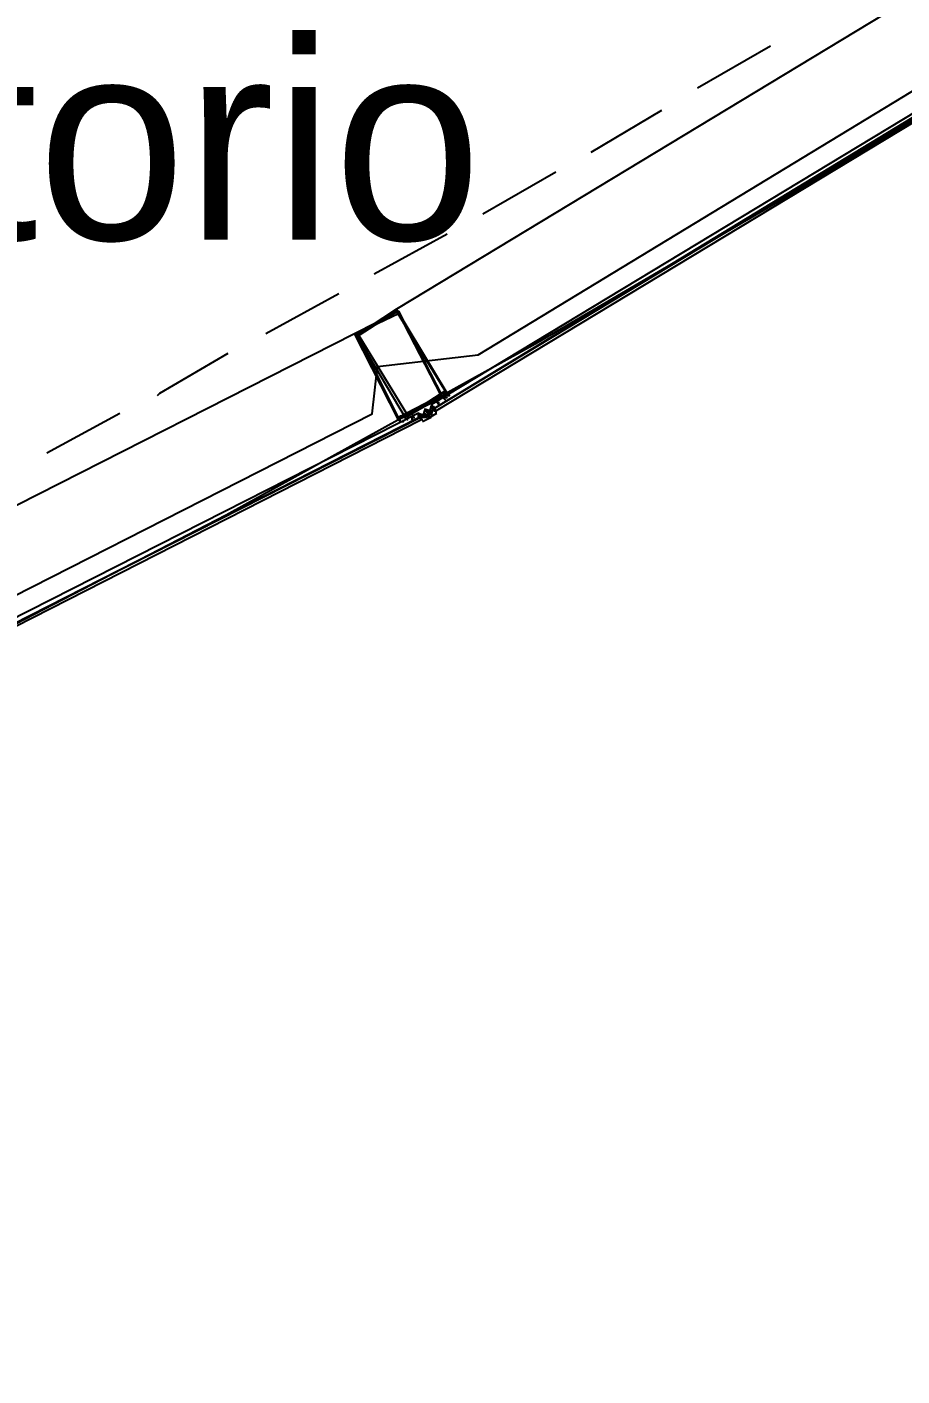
# Model space of a CAD drawing. Header units: feet. Extents: x -84 to 198, y -22 to 181.
# Drawn here: x 104.16 to 109.43, y 20.92 to 29.05 of the extents above; entities that cross this region are included whole.
import ezdxf
from ezdxf.enums import TextEntityAlignment as Align

# ---------------------------------------------------------------- set-up
doc = ezdxf.new("R2010")
doc.units = ezdxf.units.FT
for name, color, linetype in [('A-AREA-UNIDAD', 30, 'CONTINUOUS'), ('A-LINEA', 7, 'CONTINUOUS'), ('A-NOMBRE-ESPACIO', 2, 'CONTINUOUS')]:
    doc.layers.add(name, color=color, linetype=linetype)

msp = doc.modelspace()

# ---------------------------------------------------------------- linework, layer by layer
at = {"layer": 'A-AREA-UNIDAD'}
msp.add_lwpolyline([(76.608, 16.8889), (84.928, 18.4889), (91.072, 20.1956), (91.52, 20.5156), (92.288, 20.6044), (95.2, 21.6889), (95.328, 21.92), (95.84, 21.92), (99.008, 23.1644), (99.04, 23.3956), (99.84, 23.52), (102.592, 24.8889), (102.688, 25.1556), (103.168, 25.1556), (106.24, 26.72), (106.272, 27.0044), (106.88, 27.0756), (109.6, 28.7289)], dxfattribs=at)
at = {"layer": 'A-LINEA'}
for p, q in [((109.56, 29.2711), (106.3867, 27.3511)), ((108.2, 28.6844), (108.64, 28.9378)), ((107.56, 28.2978), (107.9867, 28.5511)), ((106.9067, 27.9244), (107.3467, 28.1778)), ((106.2533, 27.5644), (106.6933, 27.8044)), ((105.6, 27.2044), (106.04, 27.4444)), ((102.8267, 25.5244), (106.1333, 27.2044)), ((106.6, 26.7644), (106.6, 26.7644)), ((106.6, 26.7644), (106.6, 26.7644)), ((106.6, 26.7644), (106.6, 26.7644)), ((106.6, 26.7644), (106.6133, 26.7644)), ((106.6, 26.7644), (106.6, 26.7644)), ((106.6, 26.7644), (106.6, 26.7644)), ((106.6, 26.7511), (106.6, 26.7644)), ((106.6, 26.7644), (106.6, 26.7644)), ((106.6, 26.7644), (106.6, 26.7644)), ((106.6, 26.7644), (106.6, 26.7644)), ((106.6133, 26.7644), (106.6133, 26.7644)), ((106.6133, 26.7511), (106.6133, 26.7644)), ((106.6133, 26.7511), (106.6133, 26.7644)), ((106.6533, 26.8178), (106.6533, 26.8178)), ((106.6533, 26.7778), (106.6533, 26.7778)), ((104.28, 26.4844), (104.72, 26.7244)), ((106.44, 26.6978), (106.44, 26.6978)), ((106.48, 26.6978), (106.48, 26.6844)), ((106.52, 26.7244), (106.52, 26.7244)), ((106.52, 26.7244), (106.52, 26.7111)), ((106.52, 26.7244), (106.52, 26.7244)), ((106.52, 26.7244), (106.52, 26.7244)), ((106.52, 26.7244), (106.52, 26.7244)), ((106.52, 26.7244), (106.52, 26.7244)), ((106.52, 26.7111), (106.52, 26.7111)), ((106.52, 26.7111), (106.52, 26.7111)), ((106.52, 26.7111), (106.52, 26.7111)), ((106.52, 26.7111), (106.52, 26.7111)), ((106.5333, 26.7111), (106.52, 26.7111)), ((106.5333, 26.7111), (106.52, 26.7111)), ((106.5333, 26.7111), (106.5333, 26.7111)), ((106.5333, 26.7111), (106.5333, 26.7111)), ((106.5333, 26.7111), (106.5333, 26.7111)), ((106.5333, 26.7111), (106.5333, 26.7111)), ((106.5333, 26.7111), (106.5333, 26.7111)), ((106.5333, 26.7111), (106.5333, 26.7111)), ((106.5333, 26.7111), (106.5333, 26.7111)), ((106.5333, 26.7111), (106.5333, 26.7111)), ((106.5333, 26.7111), (106.5333, 26.7111)), ((106.5333, 26.7111), (106.5333, 26.7111)), ((106.5333, 26.7111), (106.5333, 26.7111)), ((106.5333, 26.7111), (106.5333, 26.7111)), ((106.5333, 26.7111), (106.5467, 26.7111)), ((106.5333, 26.7111), (106.5333, 26.7111)), ((106.5333, 26.7111), (106.5333, 26.7111)), ((106.5333, 26.7111), (106.5333, 26.7111)), ((106.5333, 26.7111), (106.5333, 26.7111)), ((106.5333, 26.7111), (106.5333, 26.7111)), ((106.5333, 26.7111), (106.5333, 26.7111)), ((106.5333, 26.7111), (106.5333, 26.7111)), ((106.5333, 26.6978), (106.5333, 26.6978)), ((106.5333, 26.6978), (106.5333, 26.6978)), ((106.5467, 26.6978), (106.5333, 26.6978)), ((106.5333, 26.6978), (106.5333, 26.6978)), ((106.5333, 26.6978), (106.5333, 26.6978)), ((106.5333, 26.6978), (106.5333, 26.6978)), ((106.5333, 26.6978), (106.5333, 26.6978)), ((106.5333, 26.6978), (106.5333, 26.6978)), ((106.5333, 26.6978), (106.5333, 26.6978)), ((106.5333, 26.6978), (106.5333, 26.6978)), ((106.5333, 26.6978), (106.5333, 26.6844)), ((106.5333, 26.6978), (106.5333, 26.6978)), ((106.5333, 26.6978), (106.5333, 26.6844)), ((106.5333, 26.6978), (106.5333, 26.6978)), ((106.5467, 26.6978), (106.5333, 26.6978)), ((106.5333, 26.6978), (106.5333, 26.6978)), ((106.5333, 26.6978), (106.5333, 26.6978)), ((106.5333, 26.6978), (106.5333, 26.6978)), ((106.5333, 26.6978), (106.5333, 26.6978)), ((106.5333, 26.6978), (106.5333, 26.6978)), ((106.5333, 26.6978), (106.5333, 26.6978)), ((106.5333, 26.6978), (106.5333, 26.6978)), ((106.5333, 26.6844), (106.5333, 26.6844)), ((106.5333, 26.6844), (106.5333, 26.6844)), ((106.5333, 26.6844), (106.5333, 26.6844)), ((106.5333, 26.6844), (106.5333, 26.6844)), ((106.5467, 26.6844), (106.5333, 26.6844)), ((106.5467, 26.6844), (106.5333, 26.6844)), ((106.5333, 26.6844), (106.5333, 26.6844)), ((106.5333, 26.6844), (106.5333, 26.6844)), ((106.5333, 26.6844), (106.5333, 26.6844)), ((106.5333, 26.6844), (106.5333, 26.6844)), ((106.5955, 26.6971), (106.5438, 26.6708)), ((106.5467, 26.7111), (106.5467, 26.7111)), ((106.5467, 26.7111), (106.5467, 26.7111)), ((106.5467, 26.7111), (106.5467, 26.7111)), ((106.56, 26.7111), (106.5467, 26.7111)), ((106.5467, 26.7111), (106.5467, 26.7111)), ((106.5467, 26.7111), (106.5467, 26.7111)), ((106.5467, 26.7111), (106.5467, 26.7111)), ((106.5467, 26.7111), (106.5467, 26.7111)), ((106.5467, 26.7111), (106.5467, 26.6978)), ((106.5467, 26.7111), (106.5467, 26.7111)), ((106.5467, 26.7111), (106.5467, 26.7111)), ((106.5467, 26.7111), (106.5467, 26.7111)), ((106.5467, 26.7111), (106.5467, 26.7111)), ((106.5467, 26.7111), (106.5467, 26.7111)), ((106.5467, 26.7111), (106.5467, 26.7111)), ((106.5467, 26.7111), (106.5467, 26.7111)), ((106.5467, 26.7111), (106.5467, 26.7111)), ((106.5467, 26.7111), (106.5467, 26.7111)), ((106.5467, 26.7111), (106.5467, 26.6978)), ((106.5467, 26.7111), (106.5467, 26.7111)), ((106.5467, 26.7111), (106.5467, 26.7111)), ((106.5467, 26.7111), (106.5467, 26.6978)), ((106.5467, 26.7111), (106.5467, 26.7111)), ((106.5467, 26.7111), (106.5467, 26.7111)), ((106.5467, 26.7111), (106.5467, 26.6978)), ((106.5467, 26.7111), (106.5467, 26.7111)), ((106.5467, 26.7111), (106.5467, 26.7111)), ((106.5467, 26.7111), (106.5467, 26.7111)), ((106.5467, 26.6978), (106.5467, 26.7111)), ((106.5467, 26.6978), (106.5467, 26.6978)), ((106.5467, 26.6978), (106.5467, 26.6978)), ((106.5467, 26.6978), (106.5467, 26.6978)), ((106.5467, 26.6978), (106.5467, 26.6978)), ((106.5467, 26.6978), (106.5467, 26.6978)), ((106.5467, 26.6978), (106.5467, 26.6978)), ((106.56, 26.6978), (106.5467, 26.6978)), ((106.5467, 26.6978), (106.5467, 26.6978)), ((106.5467, 26.6978), (106.5467, 26.6978)), ((106.5467, 26.6978), (106.5467, 26.6978)), ((106.56, 26.6978), (106.5467, 26.6978)), ((106.5467, 26.6978), (106.5467, 26.6978)), ((106.56, 26.6978), (106.5467, 26.6978)), ((106.5467, 26.6978), (106.5467, 26.6978)), ((106.5467, 26.6844), (106.5467, 26.6844)), ((106.5467, 26.6844), (106.5467, 26.6844)), ((106.5467, 26.6844), (106.5467, 26.6844)), ((106.5467, 26.6844), (106.5467, 26.6844)), ((106.5467, 26.6844), (106.5467, 26.6844)), ((106.56, 26.7378), (106.56, 26.7378)), ((106.56, 26.7378), (106.56, 26.7378)), ((106.56, 26.7378), (106.56, 26.7378)), ((106.5733, 26.7378), (106.56, 26.7378)), ((106.56, 26.7378), (106.56, 26.7378)), ((106.56, 26.7378), (106.56, 26.7378)), ((106.5733, 26.7378), (106.56, 26.7378)), ((106.5733, 26.7378), (106.56, 26.7378)), ((106.56, 26.7378), (106.56, 26.7378)), ((106.56, 26.7378), (106.56, 26.7378)), ((106.56, 26.7378), (106.56, 26.7378)), ((106.56, 26.7378), (106.56, 26.7378)), ((106.56, 26.7378), (106.5733, 26.7378)), ((106.56, 26.7378), (106.5733, 26.7378)), ((106.56, 26.7378), (106.56, 26.7378)), ((106.56, 26.7378), (106.5733, 26.7378)), ((106.56, 26.7378), (106.5733, 26.7378)), ((106.56, 26.7378), (106.56, 26.7378)), ((106.56, 26.7244), (106.56, 26.7244)), ((106.56, 26.7244), (106.56, 26.7244)), ((106.56, 26.7244), (106.56, 26.7111)), ((106.56, 26.7244), (106.56, 26.7244)), ((106.56, 26.7244), (106.56, 26.7244)), ((106.56, 26.7244), (106.56, 26.7244)), ((106.56, 26.7244), (106.56, 26.7244)), ((106.56, 26.7244), (106.56, 26.7244)), ((106.56, 26.7244), (106.56, 26.7244)), ((106.56, 26.7244), (106.56, 26.7244)), ((106.56, 26.7244), (106.56, 26.7244)), ((106.56, 26.7244), (106.56, 26.7111)), ((106.56, 26.7244), (106.56, 26.7244)), ((106.56, 26.7244), (106.56, 26.7111)), ((106.56, 26.7244), (106.56, 26.7244)), ((106.56, 26.7244), (106.56, 26.7244)), ((106.56, 26.7244), (106.56, 26.7244)), ((106.56, 26.7244), (106.56, 26.7244)), ((106.56, 26.7244), (106.56, 26.7244)), ((106.56, 26.7244), (106.56, 26.7244)), ((106.56, 26.7244), (106.56, 26.7244)), ((106.56, 26.7244), (106.56, 26.7244)), ((106.56, 26.7244), (106.56, 26.7244)), ((106.56, 26.7244), (106.56, 26.7244)), ((106.56, 26.7111), (106.56, 26.7111)), ((106.56, 26.7111), (106.56, 26.7111)), ((106.56, 26.7111), (106.56, 26.6978)), ((106.56, 26.7111), (106.56, 26.7111)), ((106.56, 26.7111), (106.56, 26.7111)), ((106.56, 26.7111), (106.56, 26.7111)), ((106.56, 26.7111), (106.56, 26.7111)), ((106.56, 26.7111), (106.56, 26.7111)), ((106.56, 26.7111), (106.56, 26.7111)), ((106.56, 26.7111), (106.56, 26.7111)), ((106.56, 26.7111), (106.56, 26.7111)), ((106.56, 26.7111), (106.56, 26.7111)), ((106.5733, 26.7111), (106.56, 26.7111)), ((106.56, 26.7111), (106.56, 26.7111)), ((106.5733, 26.7111), (106.56, 26.7111)), ((106.56, 26.7111), (106.56, 26.7111)), ((106.56, 26.7111), (106.56, 26.7111)), ((106.56, 26.7111), (106.56, 26.7111)), ((106.56, 26.7111), (106.56, 26.7111)), ((106.56, 26.6978), (106.56, 26.7111)), ((106.56, 26.6978), (106.56, 26.7111)), ((106.56, 26.6978), (106.56, 26.7111)), ((106.56, 26.7111), (106.56, 26.7111)), ((106.56, 26.7111), (106.56, 26.7111)), ((106.56, 26.7111), (106.56, 26.7111)), ((106.56, 26.7111), (106.56, 26.7111)), ((106.56, 26.7111), (106.56, 26.7111)), ((106.56, 26.7111), (106.56, 26.7111)), ((106.56, 26.7111), (106.56, 26.7111)), ((106.56, 26.6978), (106.56, 26.6978)), ((106.56, 26.6978), (106.56, 26.6978)), ((106.56, 26.6978), (106.56, 26.6978)), ((106.56, 26.6978), (106.56, 26.6978)), ((106.56, 26.6978), (106.56, 26.6978)), ((106.5733, 26.6978), (106.56, 26.6978)), ((106.56, 26.6978), (106.56, 26.6978)), ((106.56, 26.6978), (106.56, 26.6978)), ((106.56, 26.6978), (106.56, 26.6978)), ((106.56, 26.6978), (106.56, 26.6978)), ((106.56, 26.6978), (106.56, 26.6978)), ((106.56, 26.6978), (106.56, 26.6978)), ((106.56, 26.6978), (106.56, 26.6978)), ((106.56, 26.6978), (106.56, 26.6978)), ((106.56, 26.6978), (106.56, 26.6978)), ((106.56, 26.6978), (106.56, 26.6978)), ((106.56, 26.6978), (106.56, 26.6978)), ((106.56, 26.6978), (106.56, 26.6978)), ((106.56, 26.6978), (106.56, 26.6978)), ((106.5733, 26.7378), (106.5733, 26.7378)), ((106.5733, 26.7378), (106.5733, 26.7378)), ((106.5733, 26.7378), (106.5733, 26.7378)), ((106.5733, 26.7378), (106.5733, 26.7378)), ((106.5733, 26.7378), (106.5733, 26.7244)), ((106.5733, 26.7378), (106.5733, 26.7378)), ((106.5733, 26.7378), (106.5733, 26.7378)), ((106.5733, 26.7378), (106.5733, 26.7378)), ((106.5733, 26.7378), (106.5733, 26.7378)), ((106.5733, 26.7378), (106.5733, 26.7378)), ((106.5733, 26.7378), (106.5733, 26.7378)), ((106.5733, 26.7378), (106.5733, 26.7378)), ((106.5733, 26.7378), (106.5733, 26.7378)), ((106.5733, 26.7378), (106.5733, 26.7378)), ((106.5733, 26.7378), (106.5733, 26.7378)), ((106.5733, 26.7378), (106.5733, 26.7378)), ((106.5733, 26.7244), (106.5733, 26.7378)), ((106.5733, 26.7378), (106.5733, 26.7378)), ((106.5867, 26.7244), (106.5733, 26.7378)), ((106.5733, 26.7244), (106.5733, 26.7244)), ((106.5733, 26.7244), (106.5733, 26.7244)), ((106.5733, 26.7244), (106.5733, 26.7244)), ((106.5733, 26.7244), (106.5733, 26.7244)), ((106.5733, 26.7244), (106.5733, 26.7244)), ((106.5733, 26.7244), (106.5733, 26.7244)), ((106.5733, 26.7244), (106.5733, 26.7244)), ((106.5733, 26.7244), (106.5733, 26.7244)), ((106.5733, 26.7244), (106.5733, 26.7244)), ((106.5733, 26.7244), (106.5733, 26.7244)), ((106.5733, 26.7244), (106.5733, 26.7244)), ((106.5733, 26.7244), (106.5733, 26.7244)), ((106.5733, 26.7244), (106.5733, 26.7244)), ((106.5733, 26.7244), (106.5733, 26.7244)), ((106.5733, 26.7244), (106.5733, 26.7244)), ((106.5733, 26.7244), (106.5733, 26.7244)), ((106.5733, 26.7244), (106.5733, 26.7244)), ((106.5733, 26.7244), (106.5733, 26.7244)), ((106.5733, 26.7244), (106.5733, 26.7244)), ((106.5733, 26.7244), (106.5733, 26.7244)), ((106.5733, 26.7244), (106.5733, 26.7244)), ((106.5733, 26.7244), (106.5733, 26.7244)), ((106.5733, 26.7244), (106.5733, 26.7244)), ((106.5733, 26.7244), (106.5733, 26.7244)), ((106.5733, 26.7244), (106.5733, 26.7244)), ((106.5733, 26.7244), (106.5733, 26.7244)), ((106.5733, 26.7244), (106.5733, 26.7244)), ((106.5733, 26.7244), (106.5733, 26.7244)), ((106.5733, 26.7244), (106.5867, 26.7244)), ((106.5733, 26.7244), (106.5733, 26.7244)), ((106.5733, 26.7244), (106.5733, 26.7244)), ((106.5733, 26.7244), (106.5733, 26.7244)), ((106.5733, 26.7244), (106.5733, 26.7244)), ((106.5733, 26.7244), (106.5733, 26.7244)), ((106.5733, 26.7244), (106.5733, 26.7244)), ((106.5733, 26.7244), (106.5733, 26.7244)), ((106.5733, 26.7244), (106.5733, 26.7244)), ((106.5733, 26.7244), (106.5733, 26.7244)), ((106.5733, 26.7244), (106.5733, 26.7244)), ((106.5733, 26.7244), (106.5733, 26.7244)), ((106.5733, 26.7244), (106.5733, 26.7244)), ((106.5733, 26.7244), (106.5733, 26.7244)), ((106.5733, 26.7244), (106.5733, 26.7244)), ((106.5733, 26.7244), (106.5733, 26.7244)), ((106.5733, 26.7244), (106.5733, 26.7244)), ((106.5733, 26.7244), (106.5733, 26.7244)), ((106.5733, 26.7244), (106.5733, 26.7244)), ((106.5733, 26.7244), (106.5733, 26.7244)), ((106.5733, 26.7244), (106.5733, 26.7244)), ((106.5733, 26.7244), (106.5733, 26.7244)), ((106.5733, 26.7244), (106.5733, 26.7244)), ((106.5733, 26.7244), (106.5733, 26.7244)), ((106.5733, 26.7244), (106.5733, 26.7244)), ((106.5733, 26.7244), (106.5733, 26.7244)), ((106.5733, 26.7244), (106.5733, 26.7244)), ((106.5733, 26.7244), (106.5733, 26.7244)), ((106.5733, 26.7111), (106.5733, 26.7111)), ((106.5733, 26.7111), (106.5733, 26.7111)), ((106.5733, 26.7111), (106.5733, 26.7111)), ((106.5733, 26.7111), (106.5733, 26.7111)), ((106.5733, 26.7111), (106.5733, 26.7111)), ((106.5733, 26.7111), (106.5733, 26.7111)), ((106.5733, 26.7111), (106.5733, 26.7111)), ((106.5867, 26.7111), (106.5733, 26.7111)), ((106.5733, 26.6978), (106.5733, 26.7111)), ((106.5733, 26.7111), (106.5733, 26.7111)), ((106.5733, 26.7111), (106.5733, 26.7111)), ((106.5733, 26.7111), (106.5733, 26.7111)), ((106.5733, 26.7111), (106.5733, 26.7111)), ((106.5733, 26.7111), (106.5733, 26.7111)), ((106.5733, 26.7111), (106.5733, 26.7111)), ((106.5733, 26.7111), (106.5733, 26.7111)), ((106.5733, 26.7111), (106.5733, 26.7111)), ((106.5733, 26.7111), (106.5733, 26.7111)), ((106.5733, 26.7111), (106.5733, 26.7111)), ((106.5733, 26.6978), (106.5733, 26.7111)), ((106.5733, 26.6978), (106.5733, 26.7111)), ((106.5733, 26.6978), (106.5733, 26.7111)), ((106.5733, 26.7111), (106.5733, 26.7111)), ((106.5733, 26.7111), (106.5733, 26.7111)), ((106.5733, 26.7111), (106.5733, 26.7111)), ((106.5733, 26.7111), (106.5733, 26.7111)), ((106.5733, 26.7111), (106.5733, 26.7111)), ((106.5733, 26.7111), (106.5733, 26.7111)), ((106.5733, 26.6978), (106.5733, 26.6978)), ((106.6291, 26.7226), (106.5795, 26.6926)), ((106.5867, 26.7378), (106.5867, 26.7378)), ((106.5867, 26.7378), (106.5867, 26.7378)), ((106.5867, 26.7378), (106.6, 26.7378)), ((106.5867, 26.7378), (106.5867, 26.7378)), ((106.5867, 26.7378), (106.5867, 26.7378)), ((106.5867, 26.7378), (106.5867, 26.7378)), ((106.5867, 26.7378), (106.5867, 26.7378)), ((106.5867, 26.7378), (106.5867, 26.7378)), ((106.5867, 26.7378), (106.5867, 26.7378)), ((106.5867, 26.7378), (106.5867, 26.7378)), ((106.5867, 26.7378), (106.5867, 26.7378)), ((106.5867, 26.7378), (106.5867, 26.7378)), ((106.5867, 26.7378), (106.5867, 26.7378)), ((106.5867, 26.7378), (106.5867, 26.7378)), ((106.5867, 26.7378), (106.5867, 26.7378)), ((106.6, 26.7378), (106.5867, 26.7378)), ((106.5867, 26.7378), (106.5867, 26.7378)), ((106.5867, 26.7378), (106.5867, 26.7378)), ((106.5867, 26.7378), (106.5867, 26.7378)), ((106.5867, 26.7378), (106.5867, 26.7378)), ((106.5867, 26.7244), (106.5867, 26.7244)), ((106.5867, 26.7244), (106.5867, 26.7111)), ((106.5867, 26.7244), (106.5867, 26.7244)), ((106.5867, 26.7244), (106.5867, 26.7244)), ((106.5867, 26.7244), (106.5867, 26.7244)), ((106.5867, 26.7244), (106.5867, 26.7244)), ((106.5867, 26.7244), (106.5867, 26.7244)), ((106.5867, 26.7244), (106.5867, 26.7111)), ((106.5867, 26.7244), (106.5867, 26.7244)), ((106.5867, 26.7244), (106.5867, 26.7244)), ((106.5867, 26.7244), (106.5867, 26.7244)), ((106.5867, 26.7244), (106.5867, 26.7244)), ((106.5867, 26.7244), (106.5867, 26.7244)), ((106.5867, 26.7244), (106.5867, 26.7244)), ((106.5867, 26.7244), (106.5867, 26.7244)), ((106.5867, 26.7244), (106.5867, 26.7244)), ((106.5867, 26.7244), (106.5867, 26.7244)), ((106.5867, 26.7244), (106.5867, 26.7244)), ((106.5867, 26.7244), (106.5867, 26.7244)), ((106.5867, 26.7244), (106.5867, 26.7244)), ((106.5867, 26.7244), (106.5867, 26.7244)), ((106.5867, 26.7244), (106.5867, 26.7244)), ((106.6, 26.7244), (106.5867, 26.7244)), ((106.6, 26.7244), (106.5867, 26.7244)), ((106.5867, 26.7244), (106.5867, 26.7111)), ((106.5867, 26.7244), (106.5867, 26.7244)), ((106.5867, 26.7244), (106.5867, 26.7244)), ((106.5867, 26.7111), (106.5867, 26.7111)), ((106.5867, 26.7111), (106.5867, 26.7111)), ((106.5867, 26.7111), (106.5867, 26.7111)), ((106.5867, 26.7111), (106.5867, 26.7111)), ((106.5867, 26.7111), (106.5867, 26.7111)), ((106.5867, 26.7111), (106.5867, 26.7111)), ((106.5867, 26.7111), (106.5867, 26.7111)), ((106.5867, 26.7111), (106.5867, 26.7111)), ((106.5867, 26.7111), (106.5867, 26.7111)), ((106.5867, 26.7111), (106.5867, 26.7111)), ((106.5867, 26.7111), (106.5867, 26.7111)), ((106.5867, 26.7111), (106.5867, 26.7111)), ((106.5867, 26.7111), (106.5867, 26.7111)), ((106.5867, 26.7111), (106.5867, 26.7111)), ((106.5867, 26.7111), (106.5867, 26.7111)), ((106.5867, 26.7111), (106.5867, 26.7111)), ((106.5867, 26.7111), (106.5867, 26.7111)), ((106.5867, 26.7111), (106.5867, 26.7111)), ((106.5867, 26.6978), (106.5867, 26.7111)), ((106.6, 26.7511), (106.6, 26.7511)), ((106.6, 26.7511), (106.6, 26.7511)), ((106.6, 26.7511), (106.6133, 26.7511)), ((106.6, 26.7511), (106.6, 26.7511)), ((106.6, 26.7511), (106.6, 26.7511)), ((106.6, 26.7511), (106.6, 26.7511)), ((106.6, 26.7511), (106.6, 26.7511)), ((106.6, 26.7511), (106.6, 26.7511)), ((106.6, 26.7511), (106.6, 26.7511)), ((106.6, 26.7511), (106.6, 26.7511)), ((106.6, 26.7511), (106.6133, 26.7511)), ((106.6, 26.7511), (106.6, 26.7511)), ((106.6, 26.7511), (106.6, 26.7511)), ((106.6133, 26.7511), (106.6, 26.7378)), ((106.6, 26.7511), (106.6, 26.7511)), ((106.6, 26.7378), (106.6, 26.7378)), ((106.6, 26.7378), (106.6, 26.7378)), ((106.6, 26.7378), (106.6, 26.7378)), ((106.6, 26.7378), (106.6, 26.7378)), ((106.6, 26.7378), (106.6, 26.7378)), ((106.6, 26.7378), (106.6, 26.7378)), ((106.6, 26.7378), (106.6, 26.7378)), ((106.6, 26.7378), (106.6, 26.7378)), ((106.6, 26.7378), (106.6, 26.7378)), ((106.6, 26.7378), (106.6, 26.7378)), ((106.6, 26.7378), (106.6, 26.7378)), ((106.6, 26.7378), (106.6, 26.7378)), ((106.6, 26.7378), (106.6, 26.7378)), ((106.6, 26.7378), (106.6, 26.7378)), ((106.6, 26.7378), (106.6, 26.7378)), ((106.6, 26.7378), (106.6, 26.7378)), ((106.6, 26.7378), (106.6, 26.7378)), ((106.6, 26.7378), (106.6, 26.7378)), ((106.6, 26.7378), (106.6, 26.7378)), ((106.6, 26.7378), (106.6, 26.7378)), ((106.6, 26.7378), (106.6, 26.7378)), ((106.6, 26.7378), (106.6, 26.7378)), ((106.6, 26.7378), (106.6, 26.7378)), ((106.6, 26.7378), (106.6, 26.7378)), ((106.6, 26.7378), (106.6, 26.7378)), ((106.6, 26.7378), (106.6, 26.7378)), ((106.6, 26.7378), (106.6, 26.7378)), ((106.6, 26.7378), (106.6, 26.7378)), ((106.6, 26.7244), (106.6, 26.7378)), ((106.6133, 26.7378), (106.6, 26.7378)), ((106.6, 26.7378), (106.6, 26.7244)), ((106.6, 26.7378), (106.6, 26.7244)), ((106.6, 26.7244), (106.6, 26.7244)), ((106.6, 26.7244), (106.6, 26.7244)), ((106.6, 26.7244), (106.6, 26.7244)), ((106.6, 26.7244), (106.6, 26.7244)), ((106.6, 26.7244), (106.6, 26.7244)), ((106.6, 26.7244), (106.6, 26.7244)), ((106.6, 26.7244), (106.6, 26.7244)), ((106.6, 26.7244), (106.6, 26.7244)), ((106.6, 26.7244), (106.6, 26.7244)), ((106.6, 26.7244), (106.6, 26.7244)), ((106.6, 26.7111), (106.6, 26.7244)), ((106.6, 26.7244), (106.6, 26.7244)), ((106.6, 26.7244), (106.6, 26.7244)), ((106.6, 26.7244), (106.6, 26.7244)), ((106.6, 26.7244), (106.6, 26.7244)), ((106.6, 26.7244), (106.6, 26.7244)), ((106.6, 26.7244), (106.6, 26.7244)), ((106.6, 26.7244), (106.6, 26.7244)), ((106.6, 26.7244), (106.6, 26.7244)), ((106.6, 26.7244), (106.6, 26.7244)), ((106.6, 26.7244), (106.6, 26.7244)), ((106.6, 26.7244), (106.6, 26.7244)), ((106.6, 26.7244), (106.6, 26.7244)), ((106.6, 26.7244), (106.6, 26.7244)), ((106.6, 26.7244), (106.6, 26.7244)), ((106.6, 26.7244), (106.6, 26.7244)), ((106.6, 26.7244), (106.6, 26.7244)), ((106.6, 26.7244), (106.6, 26.7244)), ((106.6, 26.7244), (106.6, 26.7244)), ((106.6, 26.7244), (106.6, 26.7244)), ((106.6, 26.7244), (106.6, 26.7244)), ((106.6133, 26.7511), (106.6133, 26.7511)), ((106.6133, 26.7511), (106.6133, 26.7511)), ((106.6133, 26.7511), (106.6133, 26.7511)), ((106.6133, 26.7511), (106.6133, 26.7511)), ((106.6133, 26.7511), (106.6133, 26.7511)), ((106.6133, 26.7511), (106.6133, 26.7511)), ((106.6133, 26.7511), (106.6133, 26.7511)), ((106.6133, 26.7511), (106.6133, 26.7511)), ((106.6133, 26.7378), (106.6133, 26.7378)), ((106.6133, 26.7378), (106.6133, 26.7378)), ((106.6133, 26.7378), (106.6133, 26.7378)), ((106.6133, 26.7378), (106.6133, 26.7378)), ((106.6133, 26.7378), (106.6133, 26.7378)), ((106.6133, 26.7378), (106.6133, 26.7378)), ((106.6133, 26.7378), (106.6133, 26.7378)), ((106.6133, 26.7378), (106.6133, 26.7378)), ((106.6133, 26.7378), (106.6133, 26.7378)), ((106.6133, 26.7378), (106.6133, 26.7378)), ((106.6133, 26.7378), (106.6267, 26.7378)), ((106.6133, 26.7378), (106.6133, 26.7378)), ((106.6133, 26.7378), (106.6133, 26.7378)), ((106.6133, 26.7378), (106.6267, 26.7378)), ((106.6133, 26.7378), (106.6267, 26.7378)), ((106.6133, 26.7378), (106.6267, 26.7378)), ((106.6133, 26.7378), (106.6267, 26.7378)), ((106.6133, 26.7378), (106.6267, 26.7378)), ((106.6133, 26.7378), (106.6267, 26.7378)), ((106.6133, 26.7378), (106.6133, 26.7378)), ((106.6133, 26.7378), (106.6133, 26.7378)), ((106.6133, 26.7378), (106.6133, 26.7378)), ((106.6133, 26.7378), (106.6133, 26.7378)), ((106.6267, 26.7378), (106.6133, 26.7378)), ((106.6133, 26.7378), (106.6133, 26.7378)), ((106.6133, 26.7378), (106.6133, 26.7378)), ((106.6133, 26.7378), (106.6133, 26.7378)), ((106.6133, 26.7378), (106.6133, 26.7378)), ((106.6133, 26.7378), (106.6133, 26.7378)), ((106.6133, 26.7378), (106.6133, 26.7378)), ((106.6133, 26.7378), (106.6133, 26.7378)), ((106.6133, 26.7244), (106.6133, 26.7244)), ((106.6133, 26.7244), (106.6133, 26.7244)), ((106.6133, 26.7244), (106.6133, 26.7244)), ((106.6133, 26.7244), (106.6133, 26.7244)), ((106.6133, 26.7244), (106.6133, 26.7244)), ((106.6267, 26.7378), (106.6267, 26.7378)), ((106.6267, 26.7378), (106.6267, 26.7378)), ((106.6267, 26.7378), (106.6267, 26.7378)), ((106.6267, 26.7378), (106.6267, 26.7378)), ((106.6267, 26.7378), (106.6267, 26.7378)), ((106.6267, 26.7378), (106.6267, 26.7378)), ((106.6267, 26.7378), (106.6267, 26.7378)), ((106.6267, 26.7244), (106.6267, 26.7378)), ((106.6267, 26.7378), (106.6267, 26.7378)), ((106.6267, 26.7378), (106.6267, 26.7378)), ((106.6267, 26.7378), (106.6267, 26.7378))]:
    msp.add_line(p, q, dxfattribs=at)
for points in [[(103.4533, 25.1244), (105.36, 26.1111), (107.24, 27.1511), (109.1067, 28.2444), (110.9333, 29.3778), (112.7467, 30.5511), (114.52, 31.7644), (116.2667, 33.0311), (117.9733, 34.3244), (119.6533, 35.6711), (121.3067, 37.0578)], [(109.9867, 28.8044), (106.6133, 26.7511), (106.6, 26.7644), (106.6, 26.7778), (109.9733, 28.8178), (109.9867, 28.8178), (109.9867, 28.8044)], [(110, 28.7778), (106.6267, 26.7378), (106.6133, 26.7511), (109.9867, 28.7911), (110, 28.7778)], [(106.1333, 27.2044), (106.4, 27.3378), (106.6667, 26.8178), (106.4, 26.6844), (106.1333, 27.2044)], [(106.3867, 27.3511), (106.1467, 27.1911), (106.44, 26.6978), (106.6933, 26.8444), (106.3867, 27.3511)], [(106.3867, 27.3378), (106.16, 27.1911), (106.4533, 26.7111), (106.68, 26.8578), (106.3867, 27.3378)], [(106.1467, 27.2044), (106.4, 27.3244), (106.6533, 26.8311), (106.4, 26.6978), (106.1467, 27.2044)], [(104.9467, 26.8311), (104.96, 26.8444), (105.3733, 27.0844)], [(106.68, 26.8578), (106.68, 26.8578), (106.68, 26.8444), (106.68, 26.8444), (106.68, 26.8444), (106.68, 26.8444), (106.68, 26.8444), (106.6667, 26.8444), (106.6667, 26.8444), (106.68, 26.8444), (106.68, 26.8444), (106.68, 26.8444), (106.6667, 26.8311), (106.6667, 26.8311), (106.68, 26.8178), (106.68, 26.8178), (106.68, 26.8178), (106.68, 26.8178)], [(106.6933, 26.8311), (106.7067, 26.8311), (106.7067, 26.8311), (106.7067, 26.8311), (106.6933, 26.8444), (106.6933, 26.8444), (106.6933, 26.8444)], [(106.5629, 26.7473), (106.5899, 26.7404), (106.5977, 26.7671)], [(106.6, 26.7778), (106.6, 26.7644), (106.6133, 26.7511), (106.6267, 26.7378)], [(106.64, 26.7911), (106.64, 26.7778), (106.64, 26.7778), (106.6267, 26.8044), (106.6267, 26.8044), (106.64, 26.8044), (106.64, 26.8044), (106.64, 26.8178), (106.64, 26.8178), (106.64, 26.8178), (106.64, 26.8178), (106.64, 26.8178), (106.6533, 26.8178), (106.6533, 26.8178), (106.6533, 26.8178), (106.6533, 26.8178), (106.6533, 26.8178), (106.6667, 26.8178), (106.6667, 26.8178), (106.68, 26.8044), (106.68, 26.8044)], [(106.6533, 26.8178), (106.64, 26.8178), (106.64, 26.8178), (106.64, 26.8178)], [(106.6533, 26.7911), (106.6533, 26.7911), (106.6533, 26.7911)], [(106.6667, 26.7911), (106.6667, 26.7911), (106.6667, 26.7911)], [(106.68, 26.8178), (106.6933, 26.8178), (106.6933, 26.8178)], [(103, 24.9244), (103.0133, 24.9111), (106.52, 26.6978), (106.52, 26.7111), (106.52, 26.7244), (103, 24.9378), (103, 24.9244)], [(103.0267, 24.8978), (106.5333, 26.6844), (106.5333, 26.6978), (103.0133, 24.9111), (103.0133, 24.8978), (103.0267, 24.8978)], [(106.44, 26.7111), (106.4267, 26.6978), (106.4267, 26.6978), (106.4133, 26.6978), (106.4267, 26.6978), (106.4133, 26.6978), (106.4133, 26.6978), (106.4, 26.6978), (106.4133, 26.6978), (106.4133, 26.6978), (106.4133, 26.6978), (106.4133, 26.6978), (106.4133, 26.7111)], [(106.4267, 26.6844), (106.4267, 26.6711), (106.4267, 26.6711), (106.4133, 26.6711), (106.4133, 26.6711), (106.4133, 26.6711), (106.4, 26.6844), (106.4, 26.6844), (106.4133, 26.6844)], [(106.44, 26.7111), (106.44, 26.6844), (106.44, 26.6844), (106.44, 26.6844), (106.44, 26.6844)], [(106.44, 26.6978), (106.4533, 26.6844), (106.4533, 26.6844)], [(106.48, 26.6978), (106.48, 26.6978), (106.4933, 26.6978), (106.4933, 26.6978), (106.48, 26.7244), (106.48, 26.7244), (106.4667, 26.7111), (106.4667, 26.7111), (106.4667, 26.7111), (106.4667, 26.7111), (106.4667, 26.7111), (106.4533, 26.7111), (106.4533, 26.7111), (106.4533, 26.7111), (106.4533, 26.7111), (106.4533, 26.7111), (106.4533, 26.7111), (106.4533, 26.7111), (106.4667, 26.7111)], [(106.4533, 26.7111), (106.4533, 26.7111), (106.4533, 26.7111)], [(106.4533, 26.6978), (106.4533, 26.6978), (106.4533, 26.6978), (106.4533, 26.6978)], [(106.4667, 26.6844), (106.4667, 26.6844), (106.4667, 26.6844), (106.4667, 26.6844)], [(106.52, 26.7244), (106.5333, 26.7111), (106.52, 26.6978), (106.5333, 26.6978), (106.5333, 26.6844)], [(106.5227, 26.721), (106.5496, 26.7135), (106.5579, 26.7401)], [(106.5333, 26.6978), (106.5333, 26.7111), (106.5333, 26.6978), (106.5333, 26.7111), (106.5333, 26.6978)], [(106.5467, 26.6978), (106.5467, 26.6978), (106.5333, 26.6978)], [(106.5467, 26.6978), (106.5467, 26.7111), (106.5467, 26.6978), (106.5467, 26.7111)], [(106.5867, 26.7111), (106.5733, 26.7244), (106.56, 26.7378), (106.56, 26.7511)], [(106.5867, 26.7111), (106.5733, 26.7244), (106.56, 26.7378), (106.56, 26.7511)], [(106.56, 26.7378), (106.5733, 26.7378), (106.5733, 26.7244)], [(106.5867, 26.7244), (106.5867, 26.7244), (106.5867, 26.7378)], [(106.5867, 26.7244), (106.5867, 26.7244), (106.5867, 26.7378)], [(106.6133, 26.7511), (106.6133, 26.7511), (106.6, 26.7511), (106.6, 26.7511)]]:
    msp.add_lwpolyline(points, dxfattribs=at)
for points in [[(106.68, 26.8444), (106.68, 26.8444), (106.68, 26.8444), (106.68, 26.8444)], [(106.4133, 26.6978), (106.4133, 26.6978), (106.4133, 26.6978), (106.4133, 26.6978)]]:
    msp.add_lwpolyline(points, close=True, dxfattribs=at)

# ---------------------------------------------------------------- texts
at = {"layer": 'A-NOMBRE-ESPACIO'}
msp.add_text('Dormitorio', height=1.2, dxfattribs=at).set_placement((103.2, 27.7689), align=Align.CENTER)

doc.saveas('drawing.dxf')
